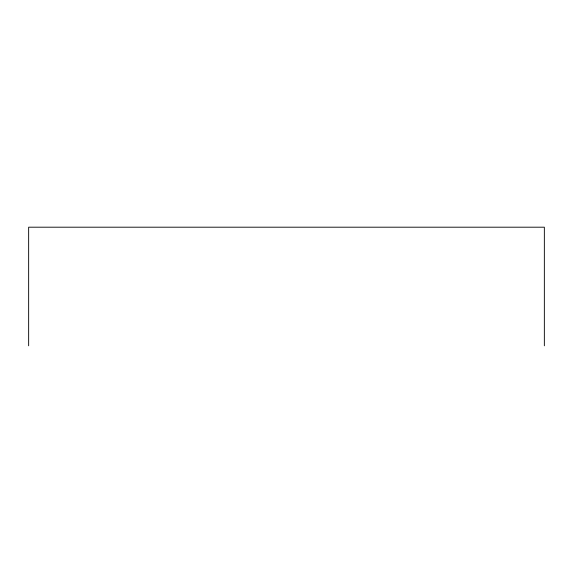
<?xml version="1.0" encoding="UTF-8"?>
<svg xmlns="http://www.w3.org/2000/svg" width="573" height="573" viewBox="0 0 573 573"><rect width="100%" height="100%" fill="white"/><g stroke="black" fill="none" stroke-linecap="round" stroke-linejoin="round"><path stroke-width="0.86" d="M544.35 345.806L544.35 227.195L28.65 227.195L28.65 345.806"/></g></svg>
